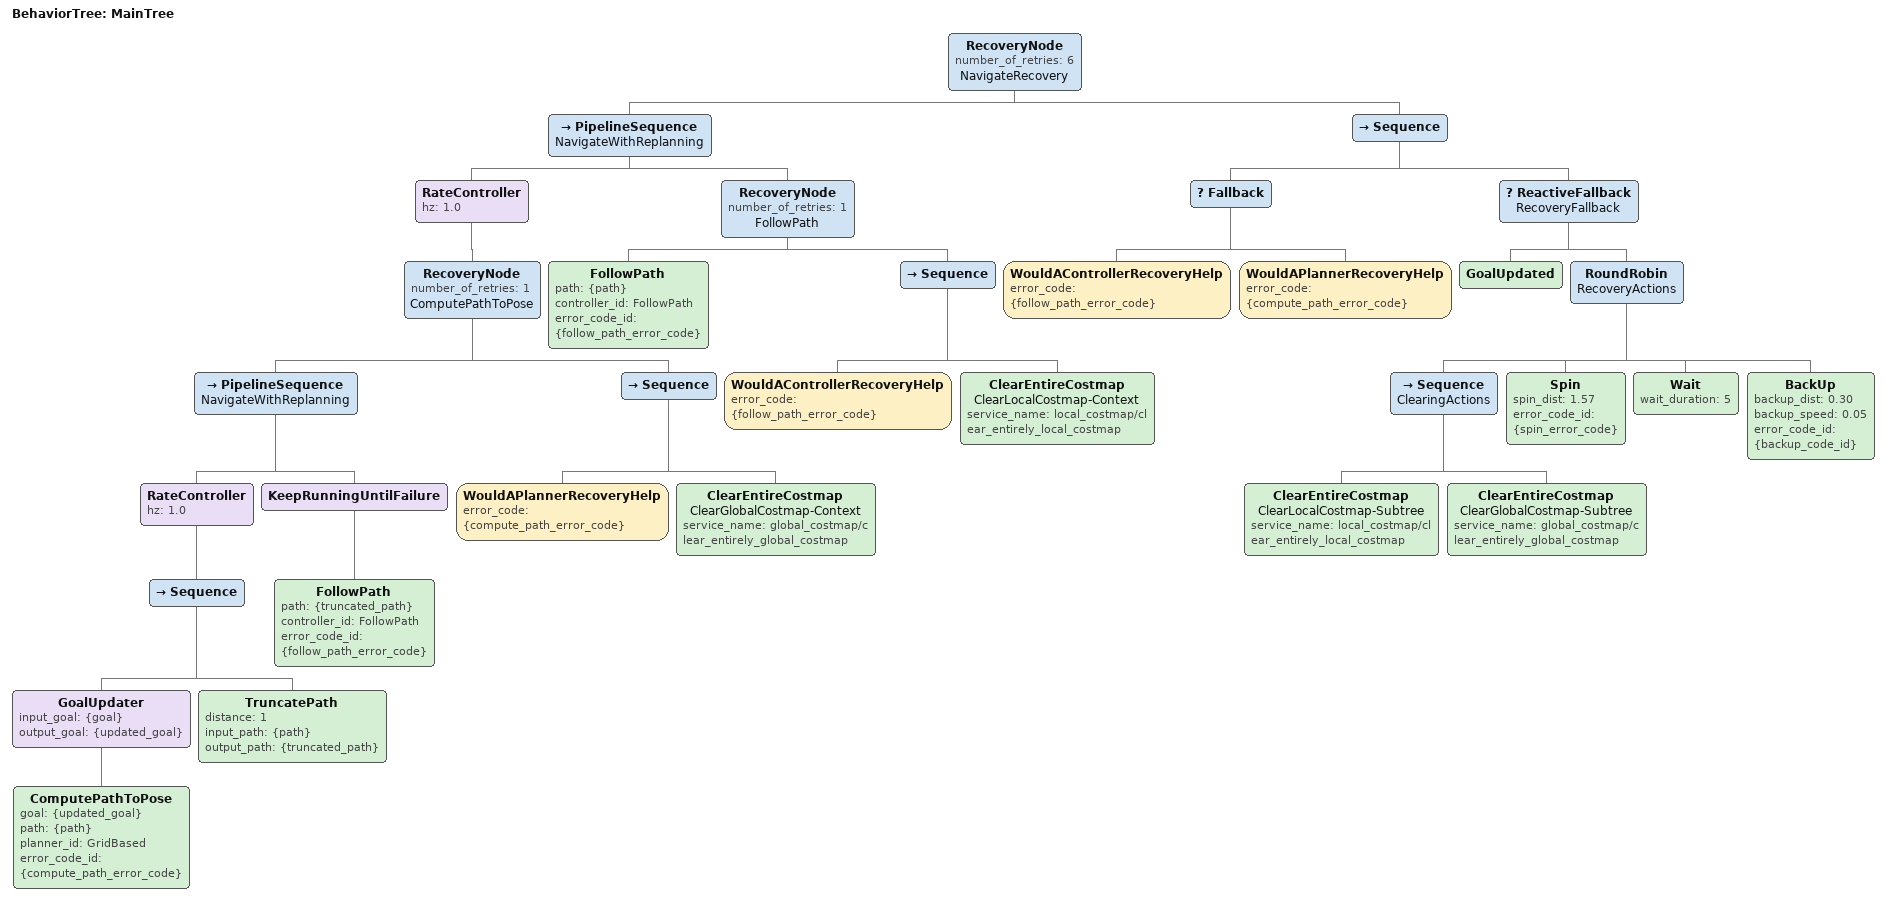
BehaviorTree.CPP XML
<root main_tree_to_execute="MainTree">
  <BehaviorTree ID="MainTree">
    <RecoveryNode number_of_retries="6" name="NavigateRecovery">
      <PipelineSequence name="NavigateWithReplanning">
        <RateController hz="1.0">
          <RecoveryNode number_of_retries="1" name="ComputePathToPose">
            <PipelineSequence name="NavigateWithReplanning">
              <RateController hz="1.0">
                <Sequence>
                  <GoalUpdater input_goal="{goal}" output_goal="{updated_goal}">
                    <ComputePathToPose goal="{updated_goal}" path="{path}" planner_id="GridBased" error_code_id="{compute_path_error_code}"/>
                  </GoalUpdater>
                  <TruncatePath distance="1" input_path="{path}" output_path="{truncated_path}"/>
                </Sequence>
              </RateController>
            <KeepRunningUntilFailure>
          <FollowPath path="{truncated_path}" controller_id="FollowPath" error_code_id="{follow_path_error_code}"/>
        </KeepRunningUntilFailure>
      </PipelineSequence>
            <Sequence>
              <WouldAPlannerRecoveryHelp error_code="{compute_path_error_code}"/>
              <ClearEntireCostmap name="ClearGlobalCostmap-Context" service_name="global_costmap/clear_entirely_global_costmap"/>
            </Sequence>
          </RecoveryNode>
        </RateController>
        <RecoveryNode number_of_retries="1" name="FollowPath">
          <FollowPath path="{path}" controller_id="FollowPath" error_code_id="{follow_path_error_code}"/>
          <Sequence>
            <WouldAControllerRecoveryHelp error_code="{follow_path_error_code}"/>
            <ClearEntireCostmap name="ClearLocalCostmap-Context" service_name="local_costmap/clear_entirely_local_costmap"/>
          </Sequence>
        </RecoveryNode>
      </PipelineSequence>
      <Sequence>
        <Fallback>
          <WouldAControllerRecoveryHelp error_code="{follow_path_error_code}"/>
          <WouldAPlannerRecoveryHelp error_code="{compute_path_error_code}"/>
        </Fallback>
        <ReactiveFallback name="RecoveryFallback">
          <GoalUpdated/>
          <RoundRobin name="RecoveryActions">
            <Sequence name="ClearingActions">
              <ClearEntireCostmap name="ClearLocalCostmap-Subtree" service_name="local_costmap/clear_entirely_local_costmap"/>
              <ClearEntireCostmap name="ClearGlobalCostmap-Subtree" service_name="global_costmap/clear_entirely_global_costmap"/>
            </Sequence>
            <Spin spin_dist="1.57" error_code_id="{spin_error_code}"/>
            <Wait wait_duration="5"/>
            <BackUp backup_dist="0.30" backup_speed="0.05" error_code_id="{backup_code_id}"/>
          </RoundRobin>
        </ReactiveFallback>
      </Sequence>
    </RecoveryNode>
  </BehaviorTree>
</root>
